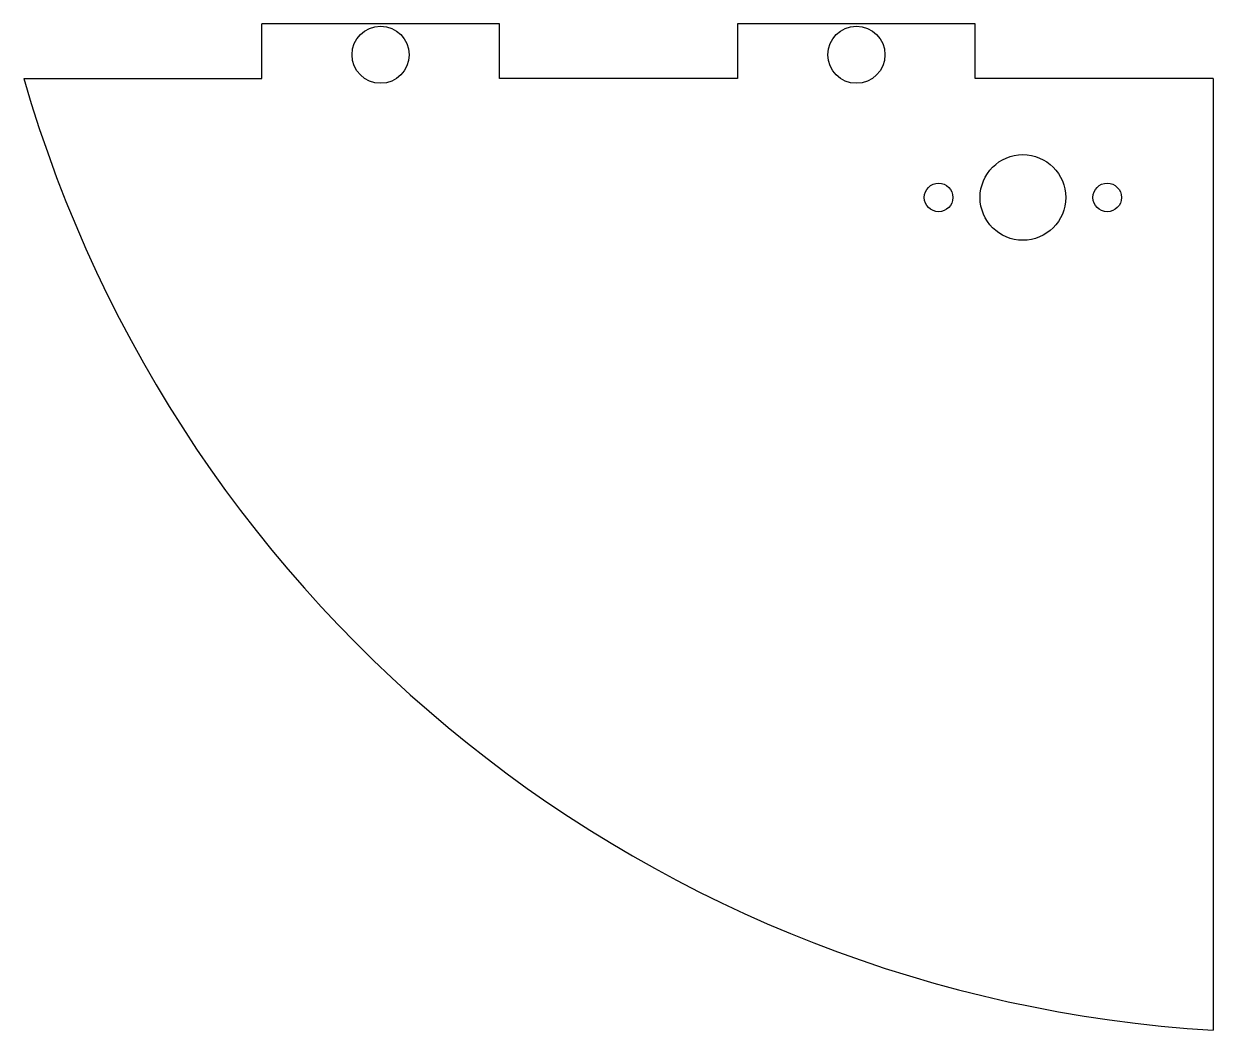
# Model space of a CAD drawing. Extents: x -0.25 to 2.25, y -2.12 to 0.
import ezdxf

# ---------------------------------------------------------------- set-up
doc = ezdxf.new("R2010")
doc.units = 0
doc.header["$MEASUREMENT"] = 0
doc.layers.add('MODELSKETCH_VISIBLE', color=7, linetype='CONTINUOUS')

msp = doc.modelspace()

# ---------------------------------------------------------------- linework, layer by layer
at = {"layer": 'MODELSKETCH_VISIBLE'}
for p, q in [((0.75, 0), (0.25, 0)), ((0.25, -0.115), (0.25, 0)), ((0.75, -0.115), (0.75, 0)), ((1.75, 0), (1.25, 0)), ((1.25, 0), (1.25, -0.115)), ((1.75, -0.115), (1.75, 0)), ((-0.25, -0.115), (0.25, -0.115)), ((1.25, -0.115), (0.75, -0.115)), ((2.25, -0.115), (1.75, -0.115)), ((2.25, -0.115), (2.25, -2.115))]:
    msp.add_line(p, q, dxfattribs=at)
for centre, radius in [((0.5, -0.065), 0.06), ((1.5, -0.065), 0.06), ((1.85, -0.365), 0.09), ((1.6728, -0.365), 0.03), ((2.0272, -0.365), 0.03)]:
    msp.add_circle(centre, radius, dxfattribs=at)
msp.add_arc((2.4163, 0.6554), 2.7754, 196.1164, 266.5639, dxfattribs=at)

doc.saveas('drawing.dxf')
